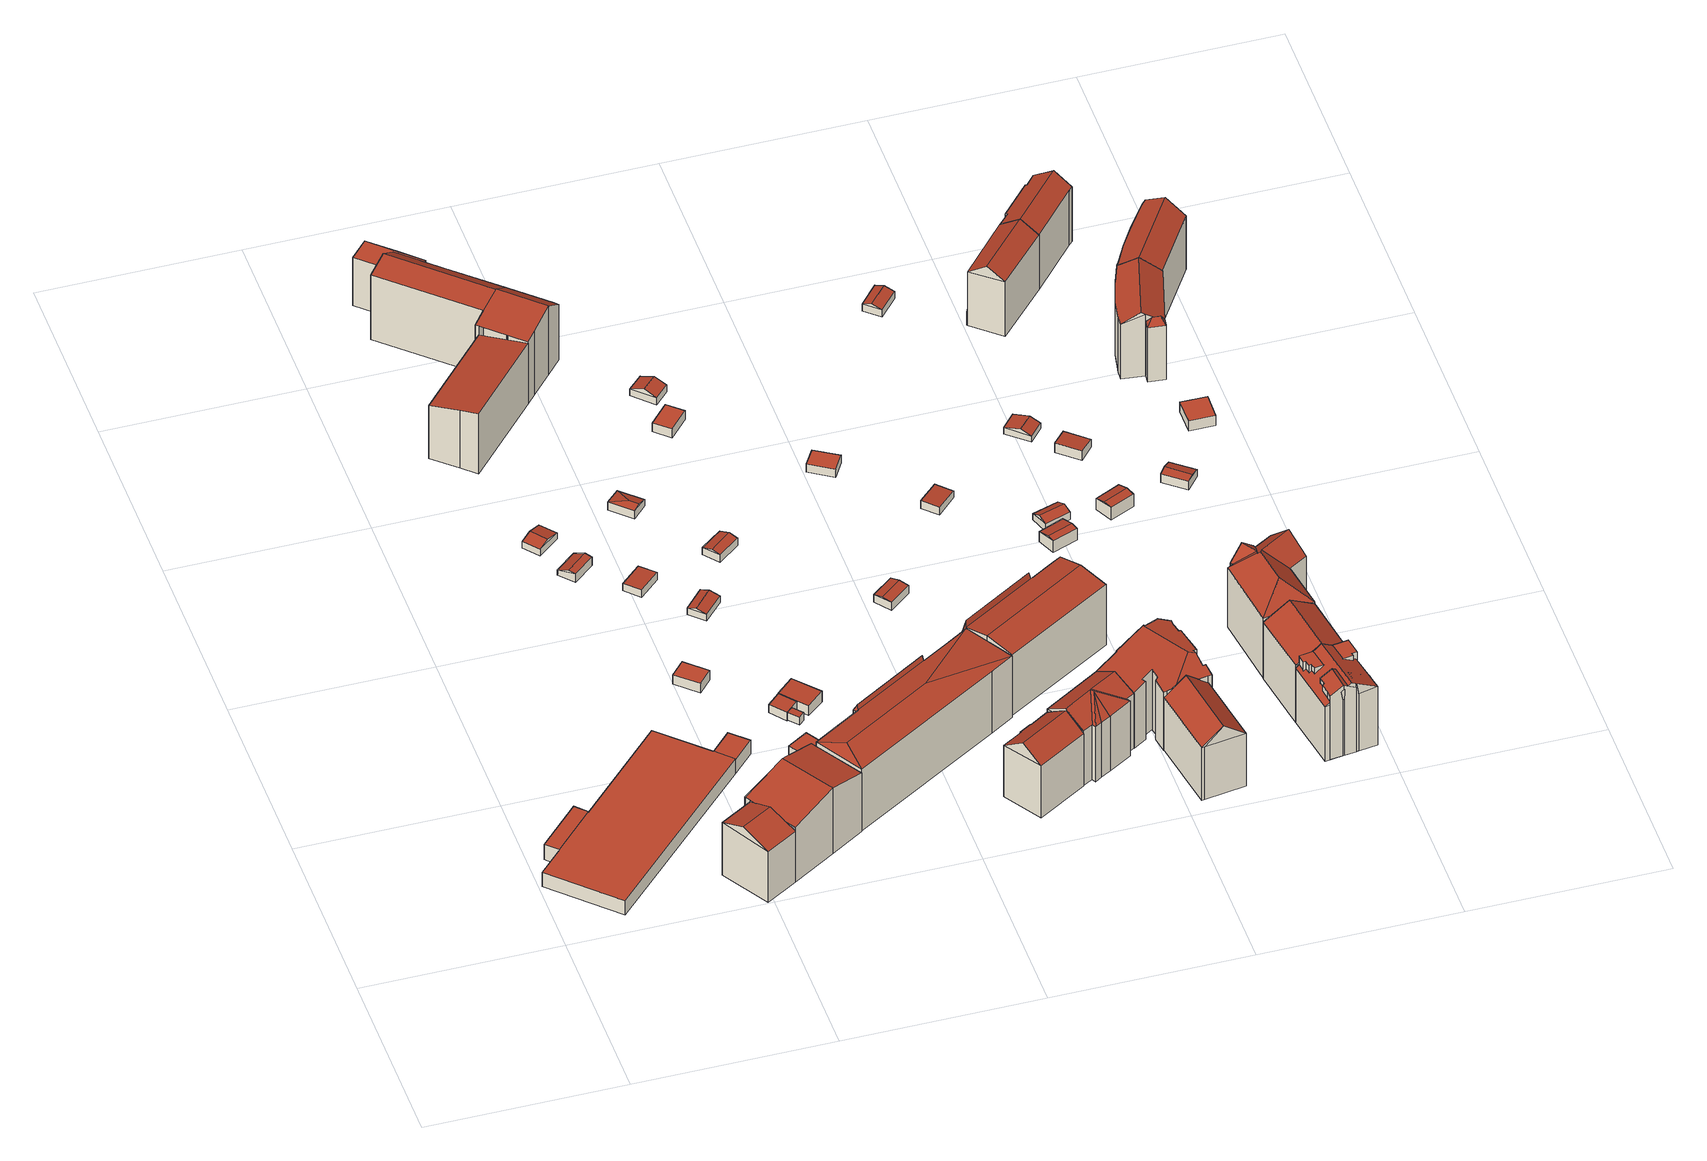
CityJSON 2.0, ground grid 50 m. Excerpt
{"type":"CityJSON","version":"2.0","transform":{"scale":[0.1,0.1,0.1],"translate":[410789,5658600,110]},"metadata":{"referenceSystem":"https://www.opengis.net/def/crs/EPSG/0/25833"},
"CityObjects":{
"building1":{"type":"Building","attributes":{"Gemeindeschluessel":14612000,"Geometrietyp2DReferenz":"3000","function":"31001_2000","roofType":"9999"},"children":["building1-1","building1-2","building1-3"]},
"building1-1":{"type":"BuildingPart","attributes":{"Dachtyp_tdc":"tdcPolyFlatRoof","Dachneigung":0,"QualitaetDacherkennung":74,"Geometrietyp2DReferenz":"3000","measuredHeight":4.18,"roofType":"1000"},"parents":["building1"],"geometry":[{"type":"MultiSurface","lod":"2","boundaries":[[[0,1,2,3]],[[1,4,5,2]],[[4,6,7,5]],[[6,4,1,0]],[[3,2,5,7]]],"semantics":{"surfaces":[{"type":"WallSurface"},{"type":"RoofSurface"},{"type":"GroundSurface"}],"values":[0,0,0,1,2]}}]},
"building1-2":{"type":"BuildingPart","attributes":{"Dachtyp_tdc":"tdcPolyFlatRoof","Dachneigung":0,"QualitaetDacherkennung":77,"Geometrietyp2DReferenz":"3000","measuredHeight":4.67,"roofType":"1000"},"parents":["building1"],"geometry":[{"type":"MultiSurface","lod":"2","boundaries":[[[8,9,10]],[[8,11,12,9]],[[11,13,14,12]],[[13,15,16,17,14]],[[15,13,11,8]],[[9,12,14,17]]],"semantics":{"surfaces":[{"type":"WallSurface"},{"type":"RoofSurface"},{"type":"GroundSurface"}],"values":[0,0,0,0,1,2]}}]},
"building1-3":{"type":"BuildingPart","attributes":{"Dachtyp_tdc":"tdcPolyFlatRoof","Dachneigung":0,"QualitaetDacherkennung":58,"Geometrietyp2DReferenz":"3000","measuredHeight":4.38,"roofType":"1000"},"parents":["building1"],"geometry":[{"type":"MultiSurface","lod":"2","boundaries":[[[16,18,19,17]],[[18,20,0,3,19]],[[21,22,23,7,6]],[[22,24,25,23]],[[24,10,9,25]],[[24,22,21,20,18,16,10]],[[17,19,3,7,23,25,9]]],"semantics":{"surfaces":[{"type":"WallSurface"},{"type":"RoofSurface"},{"type":"GroundSurface"}],"values":[0,0,0,0,0,1,2]}}]},
"building2":{"type":"Building","attributes":{"Gemeindeschluessel":14612000,"Geometrietyp2DReferenz":"3000","function":"31001_9998","roofType":"9999"},"children":["building2-1","building2-2","building2-3"]},
"building2-1":{"type":"BuildingPart","attributes":{"Dachtyp_tdc":"tdcGableRoof","Dachneigung":14.26,"QualitaetDacherkennung":15,"Geometrietyp2DReferenz":"3000","measuredHeight":20.09,"roofType":"3100"},"parents":["building2"],"geometry":[{"type":"MultiSurface","lod":"2","boundaries":[[[26,27,28,29]],[[27,30,28]],[[31,32,33]],[[31,34,35,32]],[[34,36,37,35]],[[36,38,39,37]],[[38,40,41,39]],[[40,42,43,44,41]],[[45,26,29,46,47]],[[40,38,36,34,31,48]],[[48,27,26,45,49,50,42,40]],[[29,28,51,32,35,37,39,41,44,46]]],"semantics":{"surfaces":[{"type":"WallSurface"},{"type":"RoofSurface"},{"type":"GroundSurface"}],"values":[0,0,0,0,0,0,0,0,0,1,1,2]}}]},
"building2-2":{"type":"BuildingPart","attributes":{"Dachtyp_tdc":"tdcGableRoof","Dachneigung":21.34,"QualitaetDacherkennung":77,"Geometrietyp2DReferenz":"3000","measuredHeight":18.51,"roofType":"3100"},"parents":["building2"],"geometry":[{"type":"MultiSurface","lod":"2","boundaries":[[[43,52,53,44]],[[52,54,55,53]],[[54,47,46,55]],[[54,52,56]],[[52,43,50,57,56]],[[47,54,56,57,49]],[[44,53,55,46]]],"semantics":{"surfaces":[{"type":"WallSurface"},{"type":"RoofSurface"},{"type":"GroundSurface"}],"values":[0,0,0,0,1,1,2]}}]},
"building2-3":{"type":"BuildingPart","attributes":{"Dachtyp_tdc":"tdcPolyFlatRoof","Dachneigung":5.71,"QualitaetDacherkennung":71,"Geometrietyp2DReferenz":"3000","measuredHeight":3.97,"roofType":"2100"},"parents":["building2"],"geometry":[{"type":"MultiSurface","lod":"2","boundaries":[[[30,58,59,28]],[[58,60,61,59]],[[60,33,32,61]],[[33,60,58,30,62]],[[28,59,61,32,51]]],"semantics":{"surfaces":[{"type":"WallSurface"},{"type":"RoofSurface"},{"type":"GroundSurface"}],"values":[0,0,0,1,2]}}]},
"building3":{"type":"Building","attributes":{"Dachtyp_tdc":"tdcGableRoof","Gemeindeschluessel":14612000,"Dachneigung":13.39,"QualitaetDacherkennung":84,"Geometrietyp2DReferenz":"3000","measuredHeight":2.83,"function":"31001_9998","roofType":"3100"},"geometry":[{"type":"Solid","lod":"2","boundaries":[[[[63,64,65,66]],[[64,67,68,65]],[[67,69,70,68]],[[69,63,66,70]],[[67,64,71]],[[63,69,72]],[[64,63,72,71]],[[69,67,71,72]],[[66,65,68,70]]]],"semantics":{"surfaces":[{"type":"WallSurface"},{"type":"RoofSurface"},{"type":"GroundSurface"}],"values":[[0,0,0,0,0,0,1,1,2]]}}]},
"building4":{"type":"Building","attributes":{"Dachtyp_tdc":"tdcGableRoof","Gemeindeschluessel":14612000,"Dachneigung":25.3,"QualitaetDacherkennung":60,"Geometrietyp2DReferenz":"3000","measuredHeight":2.91,"function":"31001_9998","roofType":"3100"},"geometry":[{"type":"Solid","lod":"2","boundaries":[[[[73,74,75,76]],[[74,77,78,75]],[[77,79,80,78]],[[79,73,76,80]],[[77,74,81]],[[73,79,82]],[[74,73,82,81]],[[79,77,81,82]],[[76,75,78,80]]]],"semantics":{"surfaces":[{"type":"WallSurface"},{"type":"RoofSurface"},{"type":"GroundSurface"}],"values":[[0,0,0,0,0,0,1,1,2]]}}]},
"building5":{"type":"Building","attributes":{"Dachtyp_tdc":"tdcPolyFlatRoof","Gemeindeschluessel":14612000,"Dachneigung":0,"QualitaetDacherkennung":73,"Geometrietyp2DReferenz":"3000","measuredHeight":2.92,"function":"31001_9998","roofType":"1000"},"geometry":[{"type":"Solid","lod":"2","boundaries":[[[[83,84,85,86]],[[84,87,88,85]],[[87,89,90,88]],[[89,83,86,90]],[[89,87,84,83]],[[86,85,88,90]]]],"semantics":{"surfaces":[{"type":"WallSurface"},{"type":"RoofSurface"},{"type":"GroundSurface"}],"values":[[0,0,0,0,1,2]]}}]},
"building6":{"type":"Building","attributes":{"Dachtyp_tdc":"tdcPolyFlatRoof","Gemeindeschluessel":14612000,"Dachneigung":0,"QualitaetDacherkennung":84,"Geometrietyp2DReferenz":"3000","measuredHeight":3.02,"function":"31001_9998","roofType":"1000"},"geometry":[{"type":"Solid","lod":"2","boundaries":[[[[91,92,93,94]],[[92,95,96,93]],[[95,97,98,96]],[[97,91,94,98]],[[97,95,92,91]],[[94,93,96,98]]]],"semantics":{"surfaces":[{"type":"WallSurface"},{"type":"RoofSurface"},{"type":"GroundSurface"}],"values":[[0,0,0,0,1,2]]}}]},
"building7":{"type":"Building","attributes":{"Dachtyp_tdc":"tdcPolyFlatRoof","Gemeindeschluessel":14612000,"Dachneigung":3.73,"QualitaetDacherkennung":67,"Geometrietyp2DReferenz":"3000","measuredHeight":2.47,"function":"31001_9998","roofType":"2100"},"geometry":[{"type":"Solid","lod":"2","boundaries":[[[[99,100,101,102]],[[103,104,100,99]],[[104,105,101,100]],[[105,106,102,101]],[[106,103,99,102]],[[106,105,104,103]]]],"semantics":{"surfaces":[{"type":"GroundSurface"},{"type":"WallSurface"},{"type":"RoofSurface"}],"values":[[0,1,1,1,1,2]]}}]},
"building8":{"type":"Building","attributes":{"Dachtyp_tdc":"tdcPolyFlatRoof","Gemeindeschluessel":14612000,"Dachneigung":5.28,"QualitaetDacherkennung":80,"Geometrietyp2DReferenz":"3000","measuredHeight":2.87,"function":"31001_9998","roofType":"2100"},"geometry":[{"type":"Solid","lod":"2","boundaries":[[[[107,108,109,110]],[[108,111,112,109]],[[111,113,114,112]],[[113,115,116,114]],[[115,107,110,116]],[[115,113,111,108,107]],[[110,109,112,114,116]]]],"semantics":{"surfaces":[{"type":"WallSurface"},{"type":"RoofSurface"},{"type":"GroundSurface"}],"values":[[0,0,0,0,0,1,2]]}}]},
"building9":{"type":"Building","attributes":{"Dachtyp_tdc":"tdcPolyFlatRoof","Gemeindeschluessel":14612000,"Dachneigung":4.21,"QualitaetDacherkennung":59,"Geometrietyp2DReferenz":"3000","measuredHeight":2.43,"function":"31001_9998","roofType":"2100"},"geometry":[{"type":"Solid","lod":"2","boundaries":[[[[117,118,119,120]],[[118,121,122,119]],[[121,113,123,122]],[[113,117,120,123]],[[113,121,118,117]],[[120,119,122,123]]]],"semantics":{"surfaces":[{"type":"WallSurface"},{"type":"RoofSurface"},{"type":"GroundSurface"}],"values":[[0,0,0,0,1,2]]}}]},
"building10":{"type":"Building","attributes":{"Dachtyp_tdc":"tdcGableRoof","Gemeindeschluessel":14612000,"Dachneigung":16.15,"QualitaetDacherkennung":50,"Geometrietyp2DReferenz":"3000","measuredHeight":2.84,"function":"31001_9998","roofType":"3100"},"geometry":[{"type":"Solid","lod":"2","boundaries":[[[[124,125,126,127]],[[125,128,129,126]],[[128,130,131,129]],[[130,124,127,131]],[[128,125,132]],[[124,130,133]],[[125,124,133,132]],[[130,128,132,133]],[[127,126,129,131]]]],"semantics":{"surfaces":[{"type":"WallSurface"},{"type":"RoofSurface"},{"type":"GroundSurface"}],"values":[[0,0,0,0,0,0,1,1,2]]}}]},
"building11":{"type":"Building","attributes":{"Dachtyp_tdc":"tdcPolyFlatRoof","Gemeindeschluessel":14612000,"Dachneigung":3.56,"QualitaetDacherkennung":83,"Geometrietyp2DReferenz":"3000","measuredHeight":3.26,"function":"31001_9998","roofType":"2100"},"geometry":[{"type":"Solid","lod":"2","boundaries":[[[[134,135,136,137]],[[135,138,139,136]],[[138,140,141,139]],[[140,142,143,141]],[[142,134,137,143]],[[142,140,138,135,134]],[[137,136,139,141,143]]]],"semantics":{"surfaces":[{"type":"WallSurface"},{"type":"RoofSurface"},{"type":"GroundSurface"}],"values":[[0,0,0,0,0,1,2]]}}]},
"building12":{"type":"Building","attributes":{"Gemeindeschluessel":14612000,"Geometrietyp2DReferenz":"3000","function":"31001_9998","roofType":"9999"},"children":["building12-1","building12-2","building12-3","building12-4","building12-5"]},
"building12-1":{"type":"BuildingPart","attributes":{"Dachtyp_tdc":"tdcPolyFlatRoof","Dachneigung":0,"QualitaetDacherkennung":63,"Geometrietyp2DReferenz":"3000","measuredHeight":14.8,"roofType":"1000"},"parents":["building12"],"geometry":[{"type":"MultiSurface","lod":"2","boundaries":[[[144,145,146,147]],[[145,148,149,146]],[[148,150,151,149]],[[150,148,145,144,152]],[[147,146,149,151,153]]],"semantics":{"surfaces":[{"type":"WallSurface"},{"type":"RoofSurface"},{"type":"GroundSurface"}],"values":[0,0,0,1,2]}}]},
"building12-2":{"type":"BuildingPart","attributes":{"Dachtyp_tdc":"tdcPolyFlatRoof","Dachneigung":9.96,"QualitaetDacherkennung":65,"Geometrietyp2DReferenz":"3000","measuredHeight":18.57,"roofType":"2100"},"parents":["building12"],"geometry":[{"type":"MultiSurface","lod":"2","boundaries":[[[154,155,156,157]],[[155,158,159,156]],[[158,160,161,159]],[[160,162,163,161]],[[162,160,158,155,154]],[[157,156,159,161,163]]],"semantics":{"surfaces":[{"type":"WallSurface"},{"type":"RoofSurface"},{"type":"GroundSurface"}],"values":[0,0,0,0,1,2]}}]},
"building12-3":{"type":"BuildingPart","attributes":{"Dachtyp_tdc":"tdcGableRoof","Dachneigung":10.02,"QualitaetDacherkennung":72,"Geometrietyp2DReferenz":"3000","measuredHeight":21.01,"roofType":"3100"},"parents":["building12"],"geometry":[{"type":"MultiSurface","lod":"2","boundaries":[[[164,165,166,167,168]],[[165,169,170,166]],[[169,171,172,170]],[[173,174,175,176]],[[174,177,178,175]],[[177,179,144,147,178]],[[177,174,173,180]],[[180,181,171,169,165,164,182,179,177]],[[167,166,170,172,183,184,176,175,178,147,153]]],"semantics":{"surfaces":[{"type":"WallSurface"},{"type":"RoofSurface"},{"type":"GroundSurface"}],"values":[0,0,0,0,0,0,1,1,2]}}]},
"building12-4":{"type":"BuildingPart","attributes":{"Dachtyp_tdc":"tdcPolyFlatRoof","Dachneigung":0,"QualitaetDacherkennung":53,"Geometrietyp2DReferenz":"3000","measuredHeight":14.84,"roofType":"1000"},"parents":["building12"],"geometry":[{"type":"MultiSurface","lod":"2","boundaries":[[[185,186,151,150]],[[185,168,167,186]],[[168,185,150,152]],[[153,151,186,167]]],"semantics":{"surfaces":[{"type":"WallSurface"},{"type":"RoofSurface"},{"type":"GroundSurface"}],"values":[0,0,1,2]}}]},
"building12-5":{"type":"BuildingPart","attributes":{"Dachtyp_tdc":"tdcGableRoof","Dachneigung":10,"QualitaetDacherkennung":37,"Geometrietyp2DReferenz":"3000","measuredHeight":21.04,"roofType":"3100"},"parents":["building12"],"geometry":[{"type":"MultiSurface","lod":"2","boundaries":[[[187,188,189,163,162]],[[188,173,176,189]],[[190,191,172,171]],[[190,192,193,191]],[[192,194,195,193]],[[194,196,197,195]],[[196,198,199,197]],[[198,200,201,199]],[[200,202,203,201]],[[202,204,154,157,203]],[[200,198,196,194,192,190,171,205]],[[205,180,173,188,187,204,202,200]],[[163,189,176,184,183,172,191,193,195,197,199,201,203,157]]],"semantics":{"surfaces":[{"type":"WallSurface"},{"type":"RoofSurface"},{"type":"GroundSurface"}],"values":[0,0,0,0,0,0,0,0,0,0,1,1,2]}}]},
"building13":{"type":"Building","attributes":{"Dachtyp_tdc":"tdcHipAndGableRoof","Gemeindeschluessel":14612000,"Dachneigung":18.66,"QualitaetDacherkennung":67,"Geometrietyp2DReferenz":"3000","measuredHeight":2.98,"function":"31001_9998","roofType":"5000"},"geometry":[{"type":"Solid","lod":"2","boundaries":[[[[206,207,208,209]],[[207,210,211,208]],[[210,212,213,211]],[[212,206,209,213]],[[210,207,214]],[[206,212,215]],[[207,206,215,214]],[[212,210,214,215]],[[209,208,211,213]]]],"semantics":{"surfaces":[{"type":"WallSurface"},{"type":"RoofSurface"},{"type":"GroundSurface"}],"values":[[0,0,0,0,1,0,1,1,2]]}}]},
"building14":{"type":"Building","attributes":{"Gemeindeschluessel":14612000,"Geometrietyp2DReferenz":"3000","function":"31001_9998","roofType":"9999"},"children":["building14-1","building14-2","building14-3"]},
"building14-1":{"type":"BuildingPart","attributes":{"Dachtyp_tdc":"tdcFreeFormRoof","Dachneigung":66.31,"QualitaetDacherkennung":19,"Geometrietyp2DReferenz":"3000","measuredHeight":20.06,"roofType":"5000"},"parents":["building14"],"geometry":[{"type":"MultiSurface","lod":"2","boundaries":[[[216,217,218]],[[216,219,220,217]],[[219,221,222,220]],[[221,223,224,222]],[[225,226,227,228]],[[226,229,230,227]],[[225,223,221,231]],[[221,219,216,229,226,231]],[[226,225,231]],[[230,217,220,222,224,228,227]],[[229,232,230]]],"semantics":{"surfaces":[{"type":"WallSurface"},{"type":"RoofSurface"},{"type":"GroundSurface"}],"values":[0,0,0,0,0,0,1,1,1,2,0]}}]},
"building14-2":{"type":"BuildingPart","attributes":{"Dachtyp_tdc":"tdcHipRoof","Dachneigung":10.03,"QualitaetDacherkennung":51,"Geometrietyp2DReferenz":"3000","measuredHeight":20.2,"roofType":"3200"},"parents":["building14"],"geometry":[{"type":"MultiSurface","lod":"2","boundaries":[[[233,234,235,224,223]],[[234,236,237,235]],[[236,238,239,237]],[[238,240,241,239]],[[240,242,243,241]],[[242,244,245,243]],[[244,246,247,245]],[[246,248,228,247]],[[248,225,228]],[[244,242,249]],[[238,236,250]],[[242,240,238,250,249]],[[236,234,233,248,246,244,249,250]],[[224,235,237,239,241,243,245,247,228]]],"semantics":{"surfaces":[{"type":"WallSurface"},{"type":"RoofSurface"},{"type":"GroundSurface"}],"values":[0,0,0,0,0,0,0,0,0,1,1,1,1,2]}}]},
"building14-3":{"type":"BuildingPart","attributes":{"Dachtyp_tdc":"tdcPolyFlatRoof","Dachneigung":6.22,"QualitaetDacherkennung":66,"Geometrietyp2DReferenz":"3000","measuredHeight":4.12,"roofType":"2100"},"parents":["building14"],"geometry":[{"type":"MultiSurface","lod":"2","boundaries":[[[251,218,217,252]],[[232,253,254,230]],[[253,251,252,254]],[[253,232,218,251]],[[252,217,230,254]]],"semantics":{"surfaces":[{"type":"WallSurface"},{"type":"RoofSurface"},{"type":"GroundSurface"}],"values":[0,0,0,1,2]}}]},
"building15":{"type":"Building","attributes":{"Dachtyp_tdc":"tdcGableRoof","Gemeindeschluessel":14612000,"Dachneigung":17.95,"QualitaetDacherkennung":85,"Geometrietyp2DReferenz":"3000","measuredHeight":2.92,"function":"31001_9998","roofType":"3100"},"geometry":[{"type":"Solid","lod":"2","boundaries":[[[[255,256,257,258]],[[256,259,260,257]],[[259,261,262,260]],[[261,255,258,262]],[[259,256,263]],[[255,261,264]],[[256,255,264,263]],[[261,259,263,264]],[[258,257,260,262]]]],"semantics":{"surfaces":[{"type":"WallSurface"},{"type":"RoofSurface"},{"type":"GroundSurface"}],"values":[[0,0,0,0,0,0,1,1,2]]}}]},
"building16":{"type":"Building","attributes":{"Dachtyp_tdc":"tdcPolyFlatRoof","Gemeindeschluessel":14612000,"Dachneigung":0,"QualitaetDacherkennung":79,"Geometrietyp2DReferenz":"3000","measuredHeight":2.67,"function":"31001_9998","roofType":"1000"},"geometry":[{"type":"Solid","lod":"2","boundaries":[[[[265,266,267,268]],[[266,269,270,267]],[[269,271,272,270]],[[271,265,268,272]],[[271,269,266,265]],[[268,267,270,272]]]],"semantics":{"surfaces":[{"type":"WallSurface"},{"type":"RoofSurface"},{"type":"GroundSurface"}],"values":[[0,0,0,0,1,2]]}}]},
"building17":{"type":"Building","attributes":{"Dachtyp_tdc":"tdcFreeFormRoof","Gemeindeschluessel":14612000,"Dachneigung":35.28,"QualitaetDacherkennung":87,"Geometrietyp2DReferenz":"3000","measuredHeight":19.95,"function":"31001_9998","roofType":"5000"},"geometry":[{"type":"Solid","lod":"2","boundaries":[[[[273,274,275,276]],[[274,277,278,275]],[[277,279,280,278]],[[279,281,282,280]],[[281,283,284,282]],[[283,285,286,284]],[[285,287,288,286]],[[287,273,276,288]],[[277,274,289,290]],[[285,283,281,279,290,289,273,287]],[[279,277,290]],[[274,273,289]],[[276,275,278,280,282,284,286,288]]]],"semantics":{"surfaces":[{"type":"WallSurface"},{"type":"RoofSurface"},{"type":"GroundSurface"}],"values":[[0,0,0,0,0,0,0,0,1,1,0,0,2]]}}]},
"building18":{"type":"Building","attributes":{"Dachtyp_tdc":"tdcGableRoof","Gemeindeschluessel":14612000,"Dachneigung":21,"QualitaetDacherkennung":60,"Geometrietyp2DReferenz":"3000","measuredHeight":3.45,"function":"31001_9998","roofType":"3100"},"geometry":[{"type":"Solid","lod":"2","boundaries":[[[[291,292,293,294]],[[292,295,296,293]],[[295,297,298,296]],[[297,291,294,298]],[[295,292,299]],[[291,297,300]],[[292,291,300,299]],[[297,295,299,300]],[[294,293,296,298]]]],"semantics":{"surfaces":[{"type":"WallSurface"},{"type":"RoofSurface"},{"type":"GroundSurface"}],"values":[[0,0,0,0,0,0,1,1,2]]}}]},
"building19":{"type":"Building","attributes":{"Dachtyp_tdc":"tdcGableRoof","Gemeindeschluessel":14612000,"Dachneigung":10.3,"QualitaetDacherkennung":74,"Geometrietyp2DReferenz":"3000","measuredHeight":2.85,"function":"31001_9998","roofType":"3100"},"geometry":[{"type":"Solid","lod":"2","boundaries":[[[[301,302,303,304]],[[302,305,306,303]],[[305,307,308,306]],[[307,301,304,308]],[[305,302,309]],[[301,307,310]],[[302,301,310,309]],[[307,305,309,310]],[[304,303,306,308]]]],"semantics":{"surfaces":[{"type":"WallSurface"},{"type":"RoofSurface"},{"type":"GroundSurface"}],"values":[[0,0,0,0,0,0,1,1,2]]}}]},
"building20":{"type":"Building","attributes":{"Dachtyp_tdc":"tdcFreeFormRoof","Gemeindeschluessel":14612000,"Dachneigung":31.75,"QualitaetDacherkennung":59,"Geometrietyp2DReferenz":"3000","measuredHeight":20.46,"function":"31001_9998","roofType":"5000"},"geometry":[{"type":"Solid","lod":"2","boundaries":[[[[311,312,313,314]],[[312,315,316,313]],[[315,317,318,316]],[[317,319,320,318]],[[319,321,322,320]],[[321,323,324,322]],[[323,325,326,324]],[[325,327,328,326]],[[327,329,330,328]],[[329,311,314,330]],[[323,321,331,332,333,334,335]],[[331,319,317,332]],[[336,333,332,317,315]],[[336,311,329]],[[336,312,311]],[[312,336,315]],[[334,333,336,329,327]],[[323,335,325]],[[319,331,321]],[[314,313,316,318,320,322,324,326,328,330]],[[335,334,327,325]]]],"semantics":{"surfaces":[{"type":"WallSurface"},{"type":"RoofSurface"},{"type":"GroundSurface"}],"values":[[0,0,0,0,0,0,0,0,0,0,1,1,1,1,1,1,1,0,0,2,1]]}}]},
"building21":{"type":"Building","attributes":{"Dachtyp_tdc":"tdcPolyFlatRoof","Gemeindeschluessel":14612000,"Dachneigung":0,"QualitaetDacherkennung":79,"Geometrietyp2DReferenz":"3000","measuredHeight":2.42,"function":"31001_9998","roofType":"1000"},"geometry":[{"type":"Solid","lod":"2","boundaries":[[[[337,338,339,340]],[[338,341,342,339]],[[341,343,344,342]],[[343,337,340,344]],[[343,341,338,337]],[[340,339,342,344]]]],"semantics":{"surfaces":[{"type":"WallSurface"},{"type":"RoofSurface"},{"type":"GroundSurface"}],"values":[[0,0,0,0,1,2]]}}]},
"building22":{"type":"Building","attributes":{"Gemeindeschluessel":14612000,"Geometrietyp2DReferenz":"3000","function":"31001_9998","roofType":"9999"},"children":["building22-1","building22-2","building22-3"]},
"building22-1":{"type":"BuildingPart","attributes":{"Dachtyp_tdc":"tdcFreeFormRoof","Dachneigung":79.58,"QualitaetDacherkennung":31,"Geometrietyp2DReferenz":"3000","measuredHeight":20.29,"roofType":"5000"},"parents":["building22"],"geometry":[{"type":"MultiSurface","lod":"2","boundaries":[[[345,346,347]],[[345,348,349,346]],[[348,350,351,349]],[[352,353,354,355]],[[353,356,357,354]],[[356,358,359,357]],[[352,350,360,361]],[[350,348,360]],[[348,345,358,356,353,361,360]],[[353,352,361]],[[346,349,351,355,354,357]]],"semantics":{"surfaces":[{"type":"WallSurface"},{"type":"RoofSurface"},{"type":"GroundSurface"}],"values":[0,0,0,0,0,0,1,1,1,1,2]}}]},
"building22-2":{"type":"BuildingPart","attributes":{"Dachtyp_tdc":"tdcPolyFlatRoof","Dachneigung":6.51,"QualitaetDacherkennung":68,"Geometrietyp2DReferenz":"3000","measuredHeight":3.96,"roofType":"2100"},"parents":["building22"],"geometry":[{"type":"MultiSurface","lod":"2","boundaries":[[[362,347,346,363]],[[359,364,365,357]],[[364,362,363,365]],[[364,359,347,362]],[[363,346,357,365]]],"semantics":{"surfaces":[{"type":"WallSurface"},{"type":"RoofSurface"},{"type":"GroundSurface"}],"values":[0,0,0,1,2]}}]},
"building22-3":{"type":"BuildingPart","attributes":{"Dachtyp_tdc":"tdcGableRoof","Dachneigung":10,"QualitaetDacherkennung":78,"Geometrietyp2DReferenz":"3000","measuredHeight":20.02,"roofType":"3100"},"parents":["building22"],"geometry":[{"type":"MultiSurface","lod":"2","boundaries":[[[366,367,368,351,350]],[[367,369,370,368]],[[369,371,372,370]],[[371,373,374,372]],[[373,375,376,374]],[[375,377,378,376]],[[377,379,355,378]],[[379,352,355]],[[377,375,373,371]],[[371,369,367,366,379,377]],[[351,368,370,372,374,376,378,355]]],"semantics":{"surfaces":[{"type":"WallSurface"},{"type":"RoofSurface"},{"type":"GroundSurface"}],"values":[0,0,0,0,0,0,0,0,1,1,2]}}]},
"building23":{"type":"Building","attributes":{"Dachtyp_tdc":"tdcFreeFormRoof","Gemeindeschluessel":14612000,"Dachneigung":10.43,"QualitaetDacherkennung":13,"Geometrietyp2DReferenz":"3000","measuredHeight":20.08,"function":"31001_9998","roofType":"5000"},"geometry":[{"type":"Solid","lod":"2","boundaries":[[[[380,381,382,383]],[[381,384,385,382]],[[384,386,387,385]],[[386,388,389,387]],[[388,390,391,389]],[[390,392,393,391]],[[392,394,395,393]],[[394,396,397,395]],[[396,398,399,397]],[[398,400,401,399]],[[400,402,403,401]],[[402,404,405,403]],[[404,406,407,405]],[[406,408,409,407]],[[408,410,411,409]],[[410,412,413,411]],[[412,414,415,413]],[[414,416,417,415]],[[416,418,419,417]],[[418,420,421,419]],[[420,422,423,421]],[[422,424,425,423]],[[424,426,427,425]],[[426,428,429,427]],[[428,380,383,429]],[[422,420,418,416,430,431,432]],[[410,408,406,404,402,400,398,396,433,431,430,414,412]],[[388,386,384,381,380,428,426,424,432,431,433,394,392,390]],[[424,422,432]],[[416,414,430]],[[396,394,433]],[[383,382,385,387,389,391,393,395,397,399,401,403,405,407,409,411,413,415,417,419,421,423,425,427,429]]]],"semantics":{"surfaces":[{"type":"WallSurface"},{"type":"RoofSurface"},{"type":"GroundSurface"}],"values":[[0,0,0,0,0,0,0,0,0,0,0,0,0,0,0,0,0,0,0,0,0,0,0,0,0,1,1,1,0,0,0,2]]}}]},
"building24":{"type":"Building","attributes":{"Dachtyp_tdc":"tdcFreeFormRoof","Gemeindeschluessel":14612000,"Dachneigung":38.89,"QualitaetDacherkennung":70,"Geometrietyp2DReferenz":"3000","measuredHeight":20.77,"function":"31001_9998","roofType":"5000"},"geometry":[{"type":"Solid","lod":"2","boundaries":[[[[434,435,436,437]],[[435,438,439,436]],[[438,440,441,439]],[[440,442,443,441]],[[442,444,445,443]],[[444,434,437,445]],[[442,446,444]],[[446,442,440]],[[447,446,440,438]],[[435,447,438]],[[447,435,434]],[[446,447,434,444]],[[437,436,439,441,443,445]]]],"semantics":{"surfaces":[{"type":"WallSurface"},{"type":"RoofSurface"},{"type":"GroundSurface"}],"values":[[0,0,0,0,0,0,0,0,1,0,0,1,2]]}}]},
"building25":{"type":"Building","attributes":{"Dachtyp_tdc":"tdcPolyFlatRoof","Gemeindeschluessel":14612000,"Dachneigung":4.33,"QualitaetDacherkennung":68,"Geometrietyp2DReferenz":"3000","measuredHeight":2.41,"function":"31001_9998","roofType":"2100"},"geometry":[{"type":"Solid","lod":"2","boundaries":[[[[448,449,450,451]],[[449,452,453,450]],[[452,454,455,453]],[[454,448,451,455]],[[454,452,449,448]],[[451,450,453,455]]]],"semantics":{"surfaces":[{"type":"WallSurface"},{"type":"RoofSurface"},{"type":"GroundSurface"}],"values":[[0,0,0,0,1,2]]}}]},
"building26":{"type":"Building","attributes":{"Dachtyp_tdc":"tdcGableRoof","Gemeindeschluessel":14612000,"Dachneigung":15.72,"QualitaetDacherkennung":69,"Geometrietyp2DReferenz":"3000","measuredHeight":3.92,"function":"31001_9998","roofType":"3100"},"geometry":[{"type":"Solid","lod":"2","boundaries":[[[[456,457,458,459]],[[457,460,461,458]],[[460,462,463,461]],[[462,456,459,463]],[[460,457,464]],[[456,462,465]],[[457,456,465,464]],[[462,460,464,465]],[[459,458,461,463]]]],"semantics":{"surfaces":[{"type":"WallSurface"},{"type":"RoofSurface"},{"type":"GroundSurface"}],"values":[[0,0,0,0,0,0,1,1,2]]}}]},
"building27":{"type":"Building","attributes":{"Dachtyp_tdc":"tdcGableRoof","Gemeindeschluessel":14612000,"Dachneigung":26.49,"QualitaetDacherkennung":63,"Geometrietyp2DReferenz":"3000","measuredHeight":3.07,"function":"31001_9998","roofType":"3100"},"geometry":[{"type":"Solid","lod":"2","boundaries":[[[[466,467,468,469]],[[467,470,471,468]],[[470,472,473,471]],[[472,466,469,473]],[[470,467,474]],[[466,472,475]],[[467,466,475,474]],[[472,470,474,475]],[[469,468,471,473]]]],"semantics":{"surfaces":[{"type":"WallSurface"},{"type":"RoofSurface"},{"type":"GroundSurface"}],"values":[[0,0,0,0,0,0,1,1,2]]}}]},
"building28":{"type":"Building","attributes":{"Dachtyp_tdc":"tdcGableRoof","Gemeindeschluessel":14612000,"Dachneigung":18.42,"QualitaetDacherkennung":66,"Geometrietyp2DReferenz":"3000","measuredHeight":2.99,"function":"31001_9998","roofType":"3100"},"geometry":[{"type":"Solid","lod":"2","boundaries":[[[[476,477,478,479]],[[477,480,481,478]],[[480,482,483,481]],[[482,476,479,483]],[[480,477,484]],[[476,482,485]],[[477,476,485,484]],[[482,480,484,485]],[[479,478,481,483]]]],"semantics":{"surfaces":[{"type":"WallSurface"},{"type":"RoofSurface"},{"type":"GroundSurface"}],"values":[[0,0,0,0,0,0,1,1,2]]}}]},
"building29":{"type":"Building","attributes":{"Gemeindeschluessel":14612000,"Dachneigung":59.05,"Dachorientierung":-7.55,"MittlereTraufHoehe":131.48,"QualitaetDacherkennung":62,"ObjektHoehe":21.51,"BodenHoehe":111.49,"Geometrietyp2DReferenz":"3000","AbsoluteHoehe":133,"Dachflaeche":46.75,"measuredHeight":21.51,"function":"31001_9998","roofType":"3100","storeysAboveGround":7},"geometry":[{"type":"MultiSurface","lod":"2","boundaries":[[[486,487,488,489]],[[487,490,491,488]],[[490,492,493,491]],[[492,494,495,493]],[[494,496,497,495]],[[496,498,499,497]],[[498,500,501,499]],[[500,502,503,501]],[[502,504,505,503]],[[504,486,489,505]],[[498,496,494,492,490,487,486]],[[486,504,502,500,498]],[[489,488,491,493,495,497,499,501,503,505]]],"semantics":{"surfaces":[{"type":"WallSurface"},{"type":"RoofSurface"},{"type":"GroundSurface"}],"values":[0,0,0,0,0,0,0,0,0,0,1,1,2]}}]},
"building30":{"type":"Building","attributes":{"Dachtyp_tdc":"tdcGableRoof","Gemeindeschluessel":14612000,"Dachneigung":13.12,"QualitaetDacherkennung":57,"Geometrietyp2DReferenz":"3000","measuredHeight":2.97,"function":"31001_9998","roofType":"3100"},"geometry":[{"type":"Solid","lod":"2","boundaries":[[[[506,507,508,509]],[[507,510,511,508]],[[510,512,513,511]],[[512,506,509,513]],[[510,507,514]],[[506,512,515]],[[507,506,515,514]],[[512,510,514,515]],[[509,508,511,513]]]],"semantics":{"surfaces":[{"type":"WallSurface"},{"type":"RoofSurface"},{"type":"GroundSurface"}],"values":[[0,0,0,0,0,0,1,1,2]]}}]},
"building31":{"type":"Building","attributes":{"Gemeindeschluessel":14612000,"Dachorientierung":0,"MittlereTraufHoehe":131.48,"ObjektHoehe":19.98,"BodenHoehe":111.5,"Geometrietyp2DReferenz":"3000","BezugspunktDach":"2000","AbsoluteHoehe":131.48,"Dachflaeche":35.27,"measuredHeight":19.98,"function":"31001_9998","storeysAboveGround":7},"geometry":[{"type":"MultiSurface","lod":"2","boundaries":[[[516,517,518,519,520,521,522,523]],[[523,522,524,525]],[[522,521,526,524]],[[521,520,527,526]],[[520,519,528,527]],[[519,518,529,528]],[[518,517,530,529]],[[517,516,531,530]],[[516,523,525,531]],[[525,524,526,527,528,529,530,531]]],"semantics":{"surfaces":[{"type":"RoofSurface"},{"type":"WallSurface"},{"type":"GroundSurface"}],"values":[0,1,1,1,1,1,1,1,1,2]}}]},
"building32":{"type":"Building","attributes":{"Dachtyp_tdc":"tdcGableRoof","Gemeindeschluessel":14612000,"Dachneigung":36.57,"QualitaetDacherkennung":59,"Geometrietyp2DReferenz":"3000","measuredHeight":21.55,"function":"31001_9998","roofType":"3100"},"geometry":[{"type":"Solid","lod":"2","boundaries":[[[[532,533,534,535]],[[536,537,538]],[[533,532,539]],[[537,533,539,538]],[[532,536,538,539]],[[534,540,541,535]],[[533,537,540,534]],[[537,536,541,540]],[[536,532,535,541]]]],"semantics":{"surfaces":[{"type":"WallSurface"},{"type":"RoofSurface"},{"type":"GroundSurface"}],"values":[[0,0,0,1,1,2,0,0,0]]}}]},
"building33":{"type":"Building","attributes":{"Dachtyp_tdc":"tdcGableRoof","Gemeindeschluessel":14612000,"Dachneigung":15.12,"QualitaetDacherkennung":71,"Geometrietyp2DReferenz":"3000","measuredHeight":4.23,"function":"31001_9998","roofType":"3100"},"geometry":[{"type":"Solid","lod":"2","boundaries":[[[[542,543,544,545]],[[543,546,547,544]],[[546,548,549,547]],[[548,542,545,549]],[[546,543,550]],[[542,548,551]],[[543,542,551,550]],[[548,546,550,551]],[[545,544,547,549]]]],"semantics":{"surfaces":[{"type":"WallSurface"},{"type":"RoofSurface"},{"type":"GroundSurface"}],"values":[[0,0,0,0,0,0,1,1,2]]}}]},
"building34":{"type":"Building","attributes":{"Dachtyp_tdc":"tdcGableRoof","Gemeindeschluessel":14612000,"Dachneigung":31.72,"QualitaetDacherkennung":84,"Geometrietyp2DReferenz":"3000","measuredHeight":21.46,"function":"31001_9998","roofType":"3100"},"geometry":[{"type":"Solid","lod":"2","boundaries":[[[[552,553,554,540]],[[553,555,556,554]],[[555,557,541,556]],[[557,552,540,541]],[[555,553,558]],[[552,557,559]],[[553,552,559,558]],[[557,555,558,559]],[[540,554,556,541]]]],"semantics":{"surfaces":[{"type":"WallSurface"},{"type":"RoofSurface"},{"type":"GroundSurface"}],"values":[[0,0,0,0,0,0,1,1,2]]}}]},
"building35":{"type":"Building","attributes":{"Gemeindeschluessel":14612000,"Dachneigung":60.75,"Dachorientierung":0,"MittlereTraufHoehe":130.77,"QualitaetDacherkennung":91,"ObjektHoehe":20.71,"BodenHoehe":111.59,"Geometrietyp2DReferenz":"3000","AbsoluteHoehe":132.3,"Dachflaeche":27.09,"measuredHeight":20.71,"function":"31001_9998","roofType":"2100","storeysAboveGround":7},"geometry":[{"type":"MultiSurface","lod":"2","boundaries":[[[560,561,562,563]],[[561,564,565,562]],[[564,566,567,565]],[[566,560,563,567]],[[566,564,561,560]],[[563,562,565,567]]],"semantics":{"surfaces":[{"type":"WallSurface"},{"type":"RoofSurface"},{"type":"GroundSurface"}],"values":[0,0,0,0,1,2]}}]},
"building36":{"type":"Building","attributes":{"Dachtyp_tdc":"tdcPolyFlatRoof","Gemeindeschluessel":14612000,"Dachneigung":5.63,"QualitaetDacherkennung":66,"Geometrietyp2DReferenz":"3000","measuredHeight":2.95,"function":"31001_9998","roofType":"2100"},"geometry":[{"type":"Solid","lod":"2","boundaries":[[[[568,569,570,571]],[[569,572,573,570]],[[569,568,574,572]],[[573,575,571,570]],[[572,574,575,573]],[[574,568,571,575]]]],"semantics":{"surfaces":[{"type":"WallSurface"},{"type":"RoofSurface"},{"type":"GroundSurface"}],"values":[[0,0,1,2,0,0]]}}]},
"building37":{"type":"Building","attributes":{"Gemeindeschluessel":14612000,"Dachneigung":90,"Dachorientierung":0,"MittlereTraufHoehe":131.48,"QualitaetDacherkennung":14,"ObjektHoehe":19.91,"BodenHoehe":111.57,"Geometrietyp2DReferenz":"3000","AbsoluteHoehe":131.48,"Dachflaeche":27.72,"measuredHeight":19.91,"function":"31001_9998","roofType":"1000","storeysAboveGround":7},"geometry":[{"type":"MultiSurface","lod":"2","boundaries":[[[523,516,576,577]],[[516,578,579,576]],[[578,580,581,579]],[[580,582,583,581]],[[582,584,585,583]],[[584,586,587,585]],[[586,523,577,587]],[[586,584,582,580,578,516,523]],[[577,576,579,581,583,585,587]]],"semantics":{"surfaces":[{"type":"WallSurface"},{"type":"RoofSurface"},{"type":"GroundSurface"}],"values":[0,0,0,0,0,0,0,1,2]}}]},
"building38":{"type":"Building","attributes":{"Dachtyp_tdc":"tdcFreeFormRoof","Gemeindeschluessel":14612000,"Dachneigung":42.97,"QualitaetDacherkennung":63,"Geometrietyp2DReferenz":"3000","measuredHeight":24.22,"function":"31001_9998","roofType":"5000"},"geometry":[{"type":"Solid","lod":"2","boundaries":[[[[588,589,590,591]],[[589,592,593,590]],[[592,594,595,593]],[[594,596,597,595]],[[596,598,599,597]],[[598,600,601,599]],[[600,602,603,601]],[[602,604,605,603]],[[604,606,607,605]],[[606,588,591,607]],[[608,609,610,611,606,604]],[[608,604,602]],[[609,608,602,600]],[[610,609,600,598]],[[612,613,611,610,598,596]],[[612,596,594]],[[614,613,612,594,592]],[[615,614,592,589]],[[615,589,588]],[[611,613,614,615,588,606]],[[591,590,593,595,597,599,601,603,605,607]]]],"semantics":{"surfaces":[{"type":"WallSurface"},{"type":"RoofSurface"},{"type":"GroundSurface"}],"values":[[0,0,0,0,0,0,0,0,0,0,1,0,1,1,1,1,1,1,0,1,2]]}}]},
"building39":{"type":"Building","attributes":{"Gemeindeschluessel":14612000,"Geometrietyp2DReferenz":"3000","function":"31001_9998","roofType":"9999"},"children":["building39-1","building39-2"]},
"building39-1":{"type":"BuildingPart","attributes":{"Dachtyp_tdc":"tdcGableRoof","Dachneigung":34.88,"QualitaetDacherkennung":77,"Geometrietyp2DReferenz":"3000","measuredHeight":19.93,"roofType":"3100"},"parents":["building39"],"geometry":[{"type":"MultiSurface","lod":"2","boundaries":[[[616,617,618,619]],[[617,620,621,622,618]],[[623,616,619,624]],[[620,617,625]],[[616,623,626]],[[617,616,626,625]],[[623,620,625,626]],[[619,618,622,627,628,624]]],"semantics":{"surfaces":[{"type":"WallSurface"},{"type":"RoofSurface"},{"type":"GroundSurface"}],"values":[0,0,0,0,0,1,1,2]}}]},
"building39-2":{"type":"BuildingPart","attributes":{"Dachtyp_tdc":"tdcGableRoof","Dachneigung":20.99,"QualitaetDacherkennung":3,"Geometrietyp2DReferenz":"3000","measuredHeight":13.58,"roofType":"3100"},"parents":["building39"],"geometry":[{"type":"MultiSurface","lod":"2","boundaries":[[[629,630,631,632]],[[630,633,634,631]],[[633,635,636,634]],[[635,637,628,636]],[[621,638,639,622]],[[638,629,632,639]],[[640,637,635,633]],[[633,630,629,638,621,640]],[[632,631,634,636,628,627,622,639]]],"semantics":{"surfaces":[{"type":"WallSurface"},{"type":"RoofSurface"},{"type":"GroundSurface"}],"values":[0,0,0,0,0,0,1,1,2]}}]},
"building40":{"type":"Building","attributes":{"Dachtyp_tdc":"tdcGableRoof","Gemeindeschluessel":14612000,"Dachneigung":16.88,"QualitaetDacherkennung":58,"Geometrietyp2DReferenz":"3000","measuredHeight":3.01,"function":"31001_9998","roofType":"3100"},"geometry":[{"type":"Solid","lod":"2","boundaries":[[[[641,642,643,644]],[[642,645,646,643]],[[645,647,648,646]],[[647,641,644,648]],[[645,642,649]],[[641,647,650]],[[642,641,650,649]],[[647,645,649,650]],[[644,643,646,648]]]],"semantics":{"surfaces":[{"type":"WallSurface"},{"type":"RoofSurface"},{"type":"GroundSurface"}],"values":[[0,0,0,0,0,0,1,1,2]]}}]},
"building41":{"type":"Building","attributes":{"Dachtyp_tdc":"tdcPolyFlatRoof","Gemeindeschluessel":14612000,"Dachneigung":0,"QualitaetDacherkennung":16,"Geometrietyp2DReferenz":"3000","measuredHeight":3,"function":"31001_9998","roofType":"1000"},"geometry":[{"type":"Solid","lod":"2","boundaries":[[[[651,652,653,654]],[[652,655,656,653]],[[655,657,658,656]],[[657,651,654,658]],[[657,655,652,651]],[[654,653,656,658]]]],"semantics":{"surfaces":[{"type":"WallSurface"},{"type":"RoofSurface"},{"type":"GroundSurface"}],"values":[[0,0,0,0,1,2]]}}]},
"building42":{"type":"Building","attributes":{"Dachtyp_tdc":"tdcFreeFormRoof","Gemeindeschluessel":14612000,"Dachneigung":33.93,"QualitaetDacherkennung":67,"Geometrietyp2DReferenz":"3000","measuredHeight":19.95,"function":"31001_9998","roofType":"5000"},"geometry":[{"type":"Solid","lod":"2","boundaries":[[[[659,660,661,662]],[[660,663,664,661]],[[663,616,665,664]],[[616,666,667,665]],[[666,668,669,667]],[[668,670,671,669]],[[670,672,673,671]],[[672,674,675,673]],[[674,659,662,675]],[[676,677,659,674,672,670,668,666]],[[663,660,677,676,616]],[[660,659,677]],[[666,616,676]],[[662,661,664,665,667,669,671,673,675]]]],"semantics":{"surfaces":[{"type":"WallSurface"},{"type":"RoofSurface"},{"type":"GroundSurface"}],"values":[[0,0,0,0,0,0,0,0,0,1,1,0,0,2]]}}]},
"building43":{"type":"Building","attributes":{"Dachtyp_tdc":"tdcFreeFormRoof","Gemeindeschluessel":14612000,"Dachneigung":60.89,"QualitaetDacherkennung":8,"Geometrietyp2DReferenz":"3000","measuredHeight":18.7,"function":"31001_9998","roofType":"5000"},"geometry":[{"type":"Solid","lod":"2","boundaries":[[[[678,679,680,681]],[[679,682,683,680]],[[682,684,685,683]],[[684,678,681,685]],[[686,687,684,682]],[[686,682,679]],[[687,678,684]],[[681,680,683,685]],[[687,686,679,678]]]],"semantics":{"surfaces":[{"type":"WallSurface"},{"type":"RoofSurface"},{"type":"GroundSurface"}],"values":[[0,0,0,0,1,1,1,2,1]]}}]},
"building44":{"type":"Building","attributes":{"Dachtyp_tdc":"tdcFreeFormRoof","Gemeindeschluessel":14612000,"Dachneigung":31.6,"QualitaetDacherkennung":70,"Geometrietyp2DReferenz":"3000","measuredHeight":19.75,"function":"31001_9998","roofType":"5000"},"geometry":[{"type":"Solid","lod":"2","boundaries":[[[[688,689,690,691]],[[689,692,693,690]],[[692,694,695,693]],[[694,696,697,695]],[[696,698,699,697]],[[698,700,701,699]],[[700,702,703,701]],[[702,688,691,703]],[[688,702,704,705,689]],[[705,704,700,698,696,694,692]],[[702,700,704]],[[692,689,705]],[[691,690,693,695,697,699,701,703]]]],"semantics":{"surfaces":[{"type":"WallSurface"},{"type":"RoofSurface"},{"type":"GroundSurface"}],"values":[[0,0,0,0,0,0,0,0,1,1,0,0,2]]}}]},
"building45":{"type":"Building","attributes":{"Dachtyp_tdc":"tdcFreeFormRoof","Gemeindeschluessel":14612000,"Dachneigung":31.1,"QualitaetDacherkennung":68,"Geometrietyp2DReferenz":"3000","measuredHeight":19.78,"function":"31001_9998","roofType":"5000"},"geometry":[{"type":"Solid","lod":"2","boundaries":[[[[706,707,708,701]],[[707,709,710,708]],[[709,711,712,710]],[[711,713,714,712]],[[713,715,716,714]],[[715,717,718,716]],[[717,719,720,718]],[[719,721,703,720]],[[721,706,701,703]],[[719,722,723,721]],[[722,717,715,713,711,709,707,706,723]],[[706,721,723]],[[719,717,722]],[[701,708,710,712,714,716,718,720,703]]]],"semantics":{"surfaces":[{"type":"WallSurface"},{"type":"RoofSurface"},{"type":"GroundSurface"}],"values":[[0,0,0,0,0,0,0,0,0,1,1,0,0,2]]}}]}
},
"vertices":[
[505,489,45],[557,542,45],[557,542,3],[505,489,3],[599,502,45],[599,502,3],[546,448,45],[546,448,3],
[67,268,50],[67,268,3],[67,268,47],[40,295,50],[40,295,3],[143,400,50],[143,400,3],[170,373,50],[170,373,47],[170,373,3],
[392,599,47],[392,599,3],[505,489,47],[546,448,47],[161,58,47],[161,58,3],[8,208,47],[8,208,3],
[486,182,173],[550,220,192],[550,220,5],[486,182,5],[550,220,45],[618,262,201],[618,262,5],[618,262,45],[682,301,185],[682,301,5],[690,288,185],[690,288,5],[762,170,185],[762,170,5],[677,117,206],[677,117,5],[566,49,173],[566,49,160],[566,49,5],[494,169,173],[494,169,5],[494,169,167],[597,249,206],[502,156,173],[549,77,173],[597,249,5],
[486,0,160],[486,0,5],[413,121,167],[413,121,5],[446,67,190],[526,115,190],
[538,240,43],[538,240,5],[606,282,43],[606,282,5],[597,249,45],
[338,1288,28],[307,1327,28],[307,1327,8],[338,1288,8],[361,1371,27],[361,1371,8],[393,1332,27],[393,1332,8],[332,1347,36],[363,1308,36],
[357,1215,22],[410,1260,22],[410,1260,8],[357,1215,8],[442,1222,34],[442,1222,8],[389,1177,34],[389,1177,8],[430,1236,37],[377,1191,37],
[550,731,36],[498,779,36],[498,779,7],[550,731,7],[532,816,36],[532,816,7],[584,768,36],[584,768,7],
[709,412,40],[678,463,40],[678,463,9],[709,412,9],[730,494,40],[730,494,9],[761,443,40],[761,443,9],
[536,1167,8],[570,1130,8],[518,1083,8],[484,1119,8],[536,1167,29],[570,1130,32],[518,1083,32],[484,1119,29],
[678,616,36],[709,642,40],[709,642,11],[678,616,11],[741,603,40],[741,603,11],[725,589,38],[725,589,11],[710,577,36],[710,577,11],
[746,564,38],[732,552,37],[732,552,14],[746,564,14],[710,577,37],[710,577,14],[725,589,14],
[600,996,29],[648,1048,29],[648,1048,8],[600,996,8],[685,1014,28],[685,1014,8],[637,962,28],[637,962,8],[664,1032,36],[617,981,36],
[741,603,41],[709,642,41],[709,642,12],[741,603,12],[751,677,45],[751,677,12],[805,614,45],[805,614,12],[762,579,41],[762,579,12],
[245,2170,163],[181,2229,163],[181,2229,15],[245,2170,15],[224,2276,163],[224,2276,15],[287,2217,163],[287,2217,15],[267,2195,163],[267,2195,15],
[465,1788,200],[285,1591,200],[285,1591,15],[465,1788,15],[251,1623,192],[251,1623,15],[192,1676,178],[192,1676,15],[373,1874,178],[373,1874,15],
[318,2149,186],[329,2138,186],[329,2138,15],[318,2149,15],[318,2149,163],[361,2109,186],[361,2109,15],[478,2002,186],[478,2002,15],[396,1913,213],[186,2106,213],[186,2106,15],[396,1913,15],[231,2155,225],[231,2155,15],[245,2170,210],[441,1961,225],[442,1962,224],[267,2195,186],[442,1962,15],[441,1961,15],
[338,2170,163],[338,2170,15],
[373,1874,205],[366,1880,205],[366,1880,15],[480,2000,186],[480,2000,15],[481,1998,187],[481,1998,15],[567,1919,187],[567,1919,15],[571,1915,187],[571,1915,15],[576,1911,186],[576,1911,15],[540,1871,225],[540,1871,15],[488,1814,211],[488,1814,15],[465,1788,205],[442,1962,225],
[582,1343,35],[532,1391,35],[532,1391,10],[582,1343,10],[566,1427,30],[566,1427,10],[617,1379,30],[617,1379,10],[578,1376,40],[597,1358,40],
[938,457,191],[938,457,7],[938,457,48],[1002,496,191],[1002,496,7],[1006,489,208],[1006,489,7],[1009,483,191],[1009,483,7],[814,364,191],[806,376,191],[806,376,7],[814,364,7],[870,415,191],[870,415,7],[816,374,207],[870,415,48],
[1009,483,198],[1074,522,198],[1074,522,7],[1134,559,198],[1134,559,7],[1207,440,195],[1207,440,7],[1147,403,195],[1147,403,7],[762,170,195],[762,170,7],[690,288,198],[690,288,7],[754,327,198],[754,327,7],[814,364,198],[752,253,209],[987,396,209],
[926,476,45],[926,476,7],[858,435,45],[858,435,7],
[694,1182,30],[749,1225,30],[749,1225,10],[694,1182,10],[780,1186,33],[780,1186,10],[725,1143,33],[725,1143,10],[766,1204,39],[711,1160,39],
[747,1585,36],[710,1619,36],[710,1619,9],[747,1585,9],[757,1671,36],[757,1671,9],[794,1637,36],[794,1637,9],
[1234,258,171],[1292,161,172],[1292,161,12],[1234,258,12],[1166,84,172],[1166,84,12],[1106,180,170],[1106,180,12],[1157,211,170],[1157,211,12],[1156,213,169],[1156,213,12],[1185,231,169],[1185,231,12],[1187,229,171],[1187,229,12],[1264,208,211],[1137,131,211],
[697,1753,29],[733,1788,29],[733,1788,9],[697,1753,9],[782,1739,31],[782,1739,9],[747,1703,31],[747,1703,9],[759,1762,44],[724,1727,44],
[1018,902,39],[1072,946,39],[1072,946,16],[1018,902,16],[1104,907,40],[1104,907,16],[1049,863,40],[1049,863,16],[1087,928,44],[1033,883,44],
[1365,191,181],[1340,177,181],[1340,177,13],[1365,191,13],[1322,165,181],[1322,165,13],[1316,175,181],[1316,175,13],[1292,161,181],[1292,161,13],[1234,258,181],[1234,258,13],[1379,347,181],[1379,347,13],[1440,250,181],[1440,250,13],[1418,237,181],[1418,237,13],[1424,227,181],[1424,227,13],[1263,209,215],[1336,253,216],[1338,252,217],[1339,256,216],[1409,298,216],[1342,247,217],
[1064,1344,34],[1005,1382,34],[1005,1382,10],[1064,1344,10],[1032,1424,34],[1032,1424,10],[1091,1387,34],[1091,1387,10],
[1260,652,176],[1260,652,12],[1260,652,51],[1323,690,176],[1323,690,12],[1330,678,176],[1330,678,12],[1134,559,176],[1127,571,176],[1127,571,12],[1134,559,12],[1191,610,175],[1191,610,12],[1191,610,176],[1191,610,51],[1321,681,215],[1136,569,213],
[1248,672,49],[1248,672,12],[1179,630,49],[1179,630,12],
[1330,678,201],[1391,715,201],[1391,715,12],[1411,727,201],[1411,727,12],[1444,674,212],[1444,674,12],[1484,608,198],[1484,608,12],[1207,440,198],[1207,440,12],[1167,505,212],[1167,505,12],[1134,559,201],
[1503,272,195],[1499,299,197],[1499,299,12],[1503,272,12],[1469,281,190],[1469,281,12],[1475,271,190],[1475,271,12],[1440,250,183],[1440,250,12],[1379,347,182],[1379,347,12],[1440,383,196],[1440,383,12],[1439,385,196],[1439,385,12],[1521,435,212],[1521,435,12],[1523,432,212],[1523,432,12],[1550,447,207],[1550,447,12],[1560,454,205],[1560,454,12],[1588,441,202],[1588,441,12],[1588,430,202],[1588,430,12],[1593,400,205],[1593,400,12],[1599,401,203],[1599,401,12],[1612,321,209],[1612,321,12],[1604,320,210],[1604,320,12],[1611,272,203],[1611,272,12],[1619,273,203],[1619,273,12],[1624,241,196],[1624,241,12],[1615,240,196],[1615,240,12],[1511,224,192],[1511,224,12],[1503,223,190],[1503,223,12],[1496,265,193],[1496,265,12],[1606,309,211],[1590,315,213],[1533,227,196],[1519,433,213],
[1503,223,176],[1511,224,176],[1511,224,15],[1503,223,15],[1615,240,176],[1615,240,15],[1646,48,176],[1646,48,15],[1541,31,176],[1541,31,15],[1534,30,176],[1534,30,15],[1590,39,222],[1559,231,222],
[1302,1197,30],[1253,1148,35],[1253,1148,11],[1302,1197,11],[1218,1183,35],[1218,1183,11],[1267,1233,30],[1267,1233,11],
[1524,962,57],[1459,937,57],[1459,937,22],[1524,962,22],[1440,983,52],[1440,983,22],[1505,1009,52],[1505,1009,22],[1452,952,61],[1517,978,61],
[1449,1062,37],[1516,1084,37],[1516,1084,19],[1449,1062,19],[1531,1036,42],[1531,1036,19],[1465,1015,42],[1465,1015,19],[1524,1059,50],[1457,1037,50],
[1291,1870,33],[1337,1923,33],[1337,1923,11],[1291,1870,11],[1375,1890,32],[1375,1890,11],[1329,1837,32],[1329,1837,11],[1355,1907,41],[1309,1854,41],
[1891,82,230],[1857,77,209],[1857,77,15],[1891,82,15],[1855,91,209],[1855,91,15],[1851,119,209],[1851,119,15],[1856,120,212],[1856,120,15],[1853,141,212],[1853,141,15],[1883,145,230],[1883,145,15],[1912,149,212],[1912,149,15],[1915,128,212],[1915,128,15],[1921,85,212],[1921,85,15],
[1475,1370,32],[1508,1408,32],[1508,1408,12],[1475,1370,12],[1561,1362,30],[1561,1362,12],[1528,1324,30],[1528,1324,12],[1540,1380,42],[1507,1342,42],
[1899,236,215],[1828,225,215],[1831,202,215],[1837,202,215],[1840,187,215],[1846,188,215],[1849,174,215],[1907,183,215],[1849,174,15],[1907,183,15],[1846,188,15],[1840,187,15],[1837,202,15],[1831,202,15],[1828,225,15],[1899,236,15],
[1975,93,194],[1844,75,182],[1844,75,15],[1975,93,15],[1948,243,194],[1819,223,182],[1883,233,231],[1910,84,231],[1819,223,15],[1948,243,15],
[1682,1034,59],[1619,1005,59],[1619,1005,21],[1682,1034,21],[1597,1050,55],[1597,1050,21],[1661,1080,55],[1661,1080,21],[1609,1024,63],[1673,1054,63],
[1819,223,189],[1793,388,189],[1793,388,15],[1922,409,193],[1922,409,15],[1948,243,193],[1859,399,230],[1885,234,230],
[1975,93,192],[1921,85,223],[1921,85,16],[1975,93,16],[1915,128,223],[1915,128,16],[1969,135,192],[1969,135,16],
[1567,1274,42],[1600,1312,37],[1600,1312,13],[1567,1274,13],[1653,1266,37],[1653,1266,13],[1620,1229,42],[1620,1229,13],
[1899,236,16],[1907,183,16],[1948,243,215],[1948,243,16],[1952,244,215],[1952,244,16],[1959,199,215],[1959,199,16],[1945,197,215],[1945,197,16],[1947,189,215],[1947,189,16],
[1894,656,199],[1950,563,199],[1950,563,17],[1894,656,17],[1902,534,199],[1902,534,17],[1922,409,199],[1922,409,17],[1793,388,199],[1793,388,17],[1766,579,199],[1766,579,17],[1781,588,199],[1781,588,17],[1777,594,199],[1777,594,17],[1845,635,199],[1845,635,17],[1848,629,199],[1848,629,17],[1811,614,236],[1835,575,236],[1829,550,253],[1829,549,253],[1850,449,259],[1835,546,258],[1842,561,250],[1922,610,250],
[1698,1816,183],[1576,1684,184],[1576,1684,16],[1698,1816,16],[1505,1746,181],[1505,1746,57],[1505,1746,16],[1625,1881,180],[1625,1881,16],[1541,1714,215],[1663,1847,215],[1554,1801,16],[1602,1855,16],
[1527,1775,103],[1523,1778,103],[1523,1778,16],[1527,1775,16],[1548,1807,152],[1548,1807,16],[1596,1860,124],[1596,1860,16],[1602,1855,124],[1503,1748,57],[1503,1748,16],[1554,1801,152],
[1797,1134,42],[1852,1090,42],[1852,1090,21],[1797,1134,21],[1820,1051,47],[1820,1051,21],[1766,1095,47],[1766,1095,21],[1834,1068,51],[1780,1112,51],
[1944,1245,51],[1880,1245,51],[1880,1245,21],[1944,1245,21],[1880,1314,51],[1880,1314,21],[1946,1313,51],[1946,1313,21],
[1747,2020,179],[1819,1951,183],[1819,1951,15],[1747,2020,15],[1810,1942,183],[1810,1942,15],[1698,1816,15],[1625,1881,181],[1625,1881,15],[1652,1909,181],[1652,1909,15],[1647,1914,177],[1647,1914,15],[1721,1996,177],[1721,1996,15],[1725,1993,180],[1725,1993,15],[1663,1847,214],[1785,1984,214],
[1843,1459,184],[1887,1454,184],[1887,1454,18],[1843,1459,18],[1884,1431,184],[1884,1431,18],[1841,1436,184],[1841,1436,18],[1874,1444,205],[1854,1446,205],
[1887,1454,178],[1843,1459,206],[1843,1459,16],[1887,1454,16],[1785,1466,184],[1785,1466,16],[1787,1492,181],[1787,1492,16],[1798,1549,178],[1798,1549,16],[1818,1614,179],[1818,1614,16],[1837,1663,182],[1837,1663,16],[1934,1620,178],[1934,1620,16],[1883,1642,213],[1833,1461,213],
[1837,1663,183],[1844,1673,183],[1844,1673,16],[1872,1728,179],[1872,1728,16],[1906,1780,179],[1906,1780,16],[1943,1833,180],[1943,1833,16],[1957,1851,181],[1957,1851,16],[1966,1859,183],[1966,1859,16],[2040,1783,179],[2040,1783,16],[1934,1620,179],[2002,1822,213],[1884,1642,213]
]}
